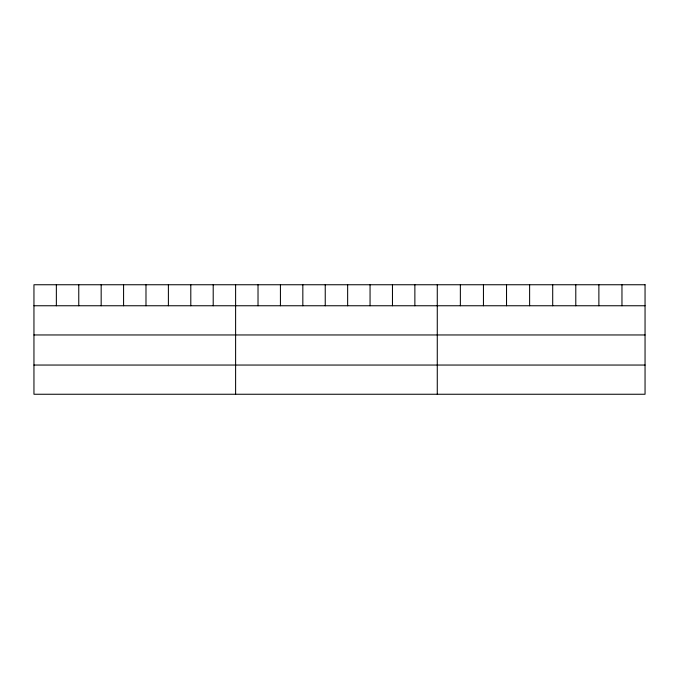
<?xml version="1.0" encoding="UTF-8"?>
<svg xmlns="http://www.w3.org/2000/svg" width="679" height="679" viewBox="0 0 679 679"><rect width="100%" height="100%" fill="white"/><g stroke="black" fill="none" stroke-linecap="round" stroke-linejoin="round"><path stroke-width="1.02" d="M33.95 305.754L645.05 305.754M33.95 334.959L645.05 334.959M33.95 365.047L645.05 365.047M621.964 284.747L621.964 305.754M598.878 284.747L598.878 305.754M575.792 284.747L575.792 305.754M552.706 284.747L552.706 305.754M529.62 284.747L529.62 305.754M506.534 284.747L506.534 305.754M483.448 284.747L483.448 305.754M460.362 284.747L460.362 305.754M437.276 284.747L437.276 394.253M414.869 284.747L414.869 305.754M392.462 284.747L392.462 305.754M370.055 284.747L370.055 305.754M347.648 284.747L347.648 305.754M325.241 284.747L325.241 305.754M302.834 284.747L302.834 305.754M280.427 284.747L280.427 305.754M258.02 284.747L258.02 305.754M235.613 284.747L235.613 394.253M213.206 284.747L213.206 305.754M190.799 284.747L190.799 305.754M168.392 284.747L168.392 305.754M145.985 284.747L145.985 305.754M123.578 284.747L123.578 305.754M101.171 284.747L101.171 305.754M78.764 284.747L78.764 305.754M56.357 284.747L56.357 305.754M645.05 284.747L33.95 284.747L33.95 394.253L645.05 394.253L645.05 284.747"/></g></svg>
